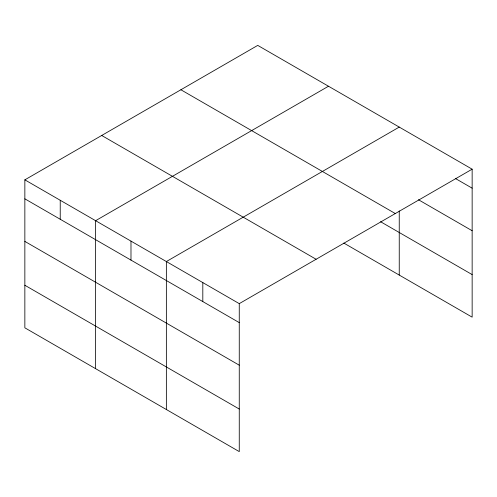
<?xml version="1.0" encoding="UTF-8"?>
<svg xmlns="http://www.w3.org/2000/svg" width="497" height="497" viewBox="0 0 497 497"><rect width="100%" height="100%" fill="white"/><g stroke="black" fill="none" stroke-linecap="round" stroke-linejoin="round"><path stroke-width="0.75" d="M24.85 179.846L239.262 303.636L239.262 451.611L24.85 327.821L24.85 179.846L257.738 45.389L472.15 169.179L472.15 317.154L343.843 243.083M328.492 86.242L95.604 220.693L95.604 368.668M399.246 127.089L166.365 261.546L166.365 409.522M239.262 303.636L472.15 169.179M455.581 178.603L472.15 188.17M418.468 199.744L472.15 230.732M180.883 89.758L395.295 213.548M380.559 221.712L472.15 274.592M101.705 135.476L316.117 259.266M24.85 198.831L239.262 322.621M24.85 241.399L239.262 365.189M24.85 285.253L239.262 409.043M399.246 210.958L399.246 275.065M202.813 282.588L202.813 301.58M130.984 241.12L130.984 260.111M60.23 200.272L60.23 219.258"/></g></svg>
